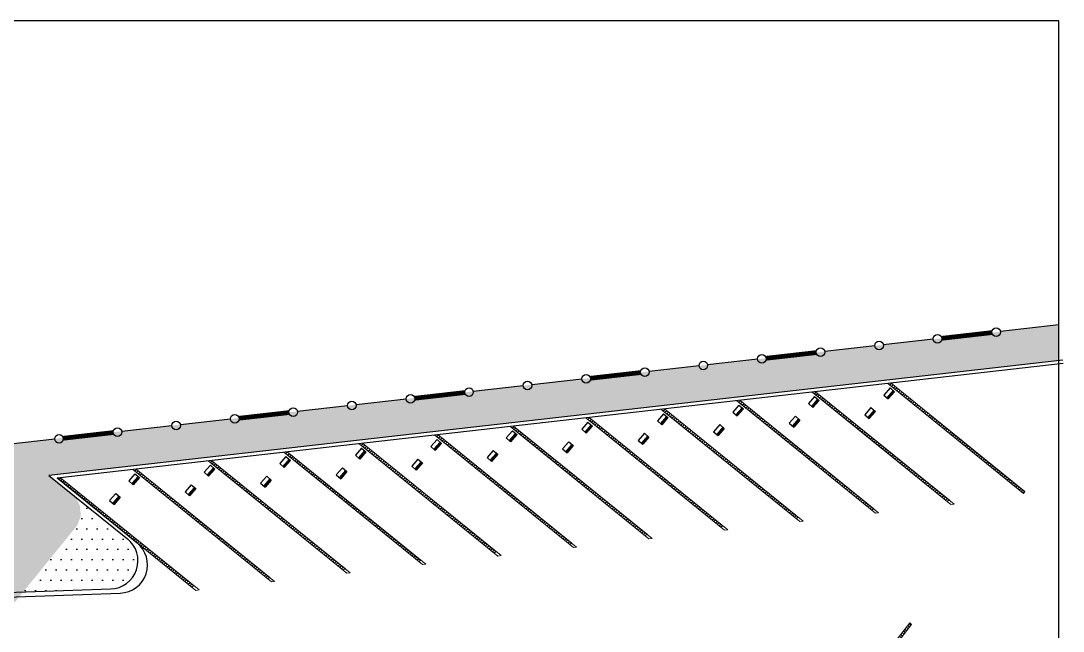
# Model space of a CAD drawing. Extents: x 506 to 706, y 928 to 1038.
# Drawn here: x 662.13 to 706.33, y 979.3 to 1005.2 of the extents above; entities that cross this region are included whole.
import ezdxf

# ---------------------------------------------------------------- set-up
doc = ezdxf.new("R2010")
doc.units = 0
doc.header["$LTSCALE"] = 3
doc.header["$MEASUREMENT"] = 0
doc.layers.get('0').update_dxf_attribs({"color": 3, "linetype": 'CONTINUOUS'})
for name, color, linetype in [('BARDA-REJA', 160, 'CONTINUOUS'), ('CAJON', 37, 'CONTINUOUS'), ('HAYCH', 30, 'CONTINUOUS'), ('LIN-ESCALERA', 41, 'CONTINUOUS'), ('TOPE', 200, 'CONTINUOUS')]:
    doc.layers.add(name, color=color, linetype=linetype)
doc.layers.add('ED_GEN', color=7, linetype='CONTINUOUS', lineweight=13)
pattern_1 = [(0, (1271.9695, 616.589), (0.21875, 0.4375), [0, -0.4375])]

msp = doc.modelspace()

# ---------------------------------------------------------------- hatches: boundary and pattern name
at = {"layer": 'CAJON'}
h = msp.add_hatch(dxfattribs=at)
h.set_pattern_fill('ANSI31', color=256, scale=0.75, angle=355, style=0)
h.set_pattern_definition([(40, (1375.11344, 628.33296), (-0.060261338, 0.071816667), [])])
h.paths.add_polyline_path([(699.039, 989.827), (698.899, 989.811), (704.649, 985.147), (704.712, 985.225)])
h = msp.add_hatch(dxfattribs=at)
h.set_pattern_fill('ANSI31', color=256, scale=0.75, angle=355, style=0)
h.set_pattern_definition([(40, (1371.91168, 627.96841), (-0.060261338, 0.071816667), [])])
h.paths.add_polyline_path([(695.837, 989.462), (695.698, 989.446), (701.447, 984.783), (701.51, 984.861)])
h = msp.add_hatch(dxfattribs=at)
h.set_pattern_fill('ANSI31', color=256, scale=0.75, angle=355, style=0)
h.set_pattern_definition([(40, (1368.709925, 627.60386), (-0.060261338, 0.071816667), [])])
h.paths.add_polyline_path([(692.635, 989.097), (692.496, 989.082), (698.246, 984.418), (698.309, 984.496)])
h = msp.add_hatch(dxfattribs=at)
h.set_pattern_fill('ANSI31', color=256, scale=0.75, angle=355, style=0)
h.set_pattern_definition([(40, (1362.30641, 626.87475), (-0.060261338, 0.071816667), [])])
h.paths.add_polyline_path([(686.232, 988.368), (686.092, 988.353), (691.842, 983.689), (691.905, 983.767)])
h = msp.add_hatch(dxfattribs=at)
h.set_pattern_fill('ANSI31', color=256, scale=0.75, angle=355, style=0)
h.set_pattern_definition([(40, (1365.50817, 627.2393), (-0.060261338, 0.071816667), [])])
h.paths.add_polyline_path([(689.433, 988.733), (689.294, 988.717), (695.044, 984.054), (695.107, 984.131)])
h = msp.add_hatch(dxfattribs=at)
h.set_pattern_fill('ANSI31', color=256, scale=0.75, angle=355, style=0)
h.set_pattern_definition([(40, (1359.10465, 626.5102), (-0.060261338, 0.071816667), [])])
h.paths.add_polyline_path([(683.03, 988.004), (682.891, 987.988), (688.64, 983.325), (688.703, 983.402)])
h = msp.add_hatch(dxfattribs=at)
h.set_pattern_fill('ANSI31', color=256, scale=0.75, angle=355, style=0)
h.set_pattern_definition([(40, (1355.90289, 626.14565), (-0.060261338, 0.071816667), [])])
h.paths.add_polyline_path([(679.828, 987.639), (679.689, 987.623), (685.439, 982.96), (685.502, 983.038)])
h = msp.add_hatch(dxfattribs=at)
h.set_pattern_fill('ANSI31', color=256, scale=0.75, angle=355, style=0)
h.set_pattern_definition([(40, (1352.70113, 625.7811), (-0.060261338, 0.071816667), [])])
h.paths.add_polyline_path([(676.626, 987.275), (676.487, 987.259), (682.237, 982.596), (682.3, 982.673)])
h = msp.add_hatch(dxfattribs=at)
h.set_pattern_fill('ANSI31', color=256, scale=0.75, angle=355, style=0)
h.set_pattern_definition([(40, (1349.49937, 625.41654), (-0.060261338, 0.071816667), [])])
h.paths.add_polyline_path([(673.425, 986.91), (673.285, 986.894), (679.035, 982.231), (679.098, 982.309)])
h = msp.add_hatch(dxfattribs=at)
h.set_pattern_fill('ANSI31', color=256, scale=0.75, angle=355, style=0)
h.set_pattern_definition([(40, (1343.09585, 624.68744), (-0.060261338, 0.071816667), [])])
h.paths.add_polyline_path([(667.021, 986.181), (666.882, 986.165), (672.631, 981.502), (672.694, 981.58)])
h = msp.add_hatch(dxfattribs=at)
h.set_pattern_fill('ANSI31', color=256, scale=0.75, angle=355, style=0)
h.set_pattern_definition([(40, (1346.29761, 625.05199), (-0.060261338, 0.071816667), [])])
h.paths.add_polyline_path([(670.223, 986.546), (670.084, 986.53), (675.833, 981.866), (675.896, 981.944)])
h = msp.add_hatch(dxfattribs=at)
h.set_pattern_fill('ANSI31', color=256, scale=0.75, angle=355, style=0)
h.set_pattern_definition([(40, (1339.87518, 624.33823), (-0.060261338, 0.071816667), [])])
h.paths.add_polyline_path([(663.8, 985.832), (663.661, 985.816), (669.411, 981.153), (669.474, 981.23)])
h = msp.add_hatch(dxfattribs=at)
h.set_pattern_fill('ANSI31', color=256, scale=0.75, angle=85, style=0)
h.set_pattern_definition([(130, (1383.65481, 629.32512), (-0.071816667, -0.060261338), [])])
h.paths.add_polyline_path([(699.83, 979.654), (699.909, 979.593), (696.833, 975.652), (696.755, 975.713)])
at = {"layer": 'HAYCH'}
h = msp.add_hatch(dxfattribs=at)
h.set_pattern_fill('DOTS', color=256, scale=7, style=0)
h.set_pattern_definition(pattern_1)
h.paths.add_polyline_path([(706.148, 992.297), (654.967, 986.49), (655.103, 984.975), (660.761, 980.431), (661.164, 980.313), (661.545, 980.347), (661.892, 980.548), (664.546, 983.822), (664.676, 984.205), (664.645, 984.604), (664.51, 984.904), (664.24, 985.179), (663.322, 985.911), (706.148, 990.787)])
h = msp.add_hatch(dxfattribs=at)
h.set_pattern_fill('DOTS', color=256, scale=7, style=0)
h.set_pattern_definition(pattern_1)
h.paths.add_polyline_path([(664.24, 985.179), (665.897, 983.824), (666.794, 983.075), (666.984, 982.791), (667.11, 982.411), (667.057, 982), (666.941, 981.673), (666.636, 981.336), (666.224, 981.135), (665.507, 981.072), (663.798, 981.019), (662.658, 980.977), (662.236, 980.972), (664.315, 983.55), (664.536, 983.803), (664.684, 984.214), (664.642, 984.636)])

# ---------------------------------------------------------------- linework, layer by layer
msp.add_lwpolyline([(706.148, 927.648), (706.148, 1005.204), (505.89, 1005.204), (505.89, 927.648)], close=True)
at = {"layer": 'BARDA-REJA', "const_width": 0.2}
for points in [[(703.313, 991.974), (701.192, 991.732)], [(695.861, 991.125), (693.741, 990.884)], [(688.409, 990.277), (686.289, 990.036)], [(680.958, 989.429), (678.837, 989.187)], [(673.506, 988.58), (671.385, 988.339)], [(666.054, 987.732), (663.933, 987.49)]]:
    msp.add_lwpolyline(points, dxfattribs=at)
at = {"layer": 'CAJON'}
for p, q in [((704.649, 985.147), (704.712, 985.225)), ((699.83, 979.654), (699.909, 979.593))]:
    msp.add_line(p, q, dxfattribs=at)
at = {"layer": 'ED_GEN'}
for p, q in [((698.899, 989.811), (704.649, 985.147)), ((699.039, 989.827), (704.712, 985.225)), ((695.698, 989.446), (701.574, 984.68)), ((695.837, 989.462), (701.713, 984.696)), ((695.837, 989.462), (701.51, 984.861)), ((692.496, 989.082), (698.372, 984.316)), ((692.635, 989.097), (698.309, 984.496)), ((692.635, 989.097), (698.511, 984.332)), ((686.092, 988.353), (691.968, 983.587)), ((686.232, 988.368), (691.905, 983.767)), ((686.232, 988.368), (692.108, 983.603)), ((689.294, 988.717), (695.17, 983.951)), ((689.433, 988.733), (695.107, 984.131)), ((689.433, 988.733), (695.309, 983.967)), ((700.728, 988.456), (704.611, 985.307)), ((682.891, 987.988), (688.767, 983.222)), ((683.03, 988.004), (688.703, 983.402)), ((683.03, 988.004), (688.906, 983.238)), ((697.387, 988.076), (701.271, 984.926)), ((679.689, 987.623), (685.565, 982.858)), ((679.828, 987.639), (685.502, 983.038)), ((679.828, 987.639), (685.704, 982.873)), ((676.487, 987.259), (682.363, 982.493)), ((676.626, 987.275), (682.3, 982.673)), ((676.626, 987.275), (682.502, 982.509)), ((673.285, 986.894), (679.161, 982.128)), ((673.425, 986.91), (679.098, 982.309)), ((673.425, 986.91), (679.301, 982.144)), ((666.882, 986.165), (672.758, 981.399)), ((667.021, 986.181), (672.694, 981.58)), ((667.021, 986.181), (672.897, 981.415)), ((670.084, 986.53), (675.96, 981.764)), ((670.223, 986.546), (675.896, 981.944)), ((670.223, 986.546), (676.099, 981.78)), ((663.68, 985.801), (669.556, 981.035)), ((663.819, 985.817), (669.493, 981.215)), ((663.819, 985.817), (669.695, 981.051)), ((701.713, 984.696), (701.574, 984.68)), ((695.309, 983.967), (695.17, 983.951)), ((698.511, 984.332), (698.372, 984.316)), ((692.108, 983.603), (691.968, 983.587)), ((688.906, 983.238), (688.767, 983.222)), ((685.704, 982.873), (685.565, 982.858)), ((682.502, 982.509), (682.363, 982.493)), ((676.099, 981.78), (675.96, 981.764)), ((679.301, 982.144), (679.161, 982.128)), ((672.897, 981.415), (672.758, 981.399)), ((669.695, 981.051), (669.556, 981.035)), ((696.755, 975.713), (699.83, 979.654)), ((696.833, 975.652), (699.909, 979.593))]:
    msp.add_line(p, q, dxfattribs=at)
at = {"layer": 'LIN-ESCALERA'}
for p, q in [((706.148, 992.297), (703.676, 992.015)), ((700.829, 991.691), (698.708, 991.45)), ((695.861, 991.125), (693.741, 990.884)), ((698.345, 991.408), (696.225, 991.167)), ((706.318, 990.806), (663.322, 985.911)), ((706.335, 990.657), (663.68, 985.801)), ((690.893, 990.56), (688.773, 990.318)), ((693.377, 990.843), (691.257, 990.601)), ((688.409, 990.277), (686.289, 990.036)), ((683.441, 989.711), (681.321, 989.47)), ((685.925, 989.994), (683.805, 989.753)), ((680.958, 989.429), (678.837, 989.187)), ((675.99, 988.863), (673.869, 988.621)), ((678.474, 989.146), (676.353, 988.904)), ((673.506, 988.58), (671.385, 988.339)), ((668.538, 988.014), (666.417, 987.773)), ((671.022, 988.297), (668.901, 988.056)), ((666.054, 987.732), (663.933, 987.49)), ((663.57, 987.449), (661.449, 987.207)), ((663.322, 985.911), (666.654, 983.228)), ((663.675, 985.818), (667.065, 983.05)), ((660.157, 980.903), (665.941, 981.094)), ((660.176, 980.695), (666.351, 980.921))]:
    msp.add_line(p, q, dxfattribs=at)
msp.add_lwpolyline([(703.313, 991.974), (701.192, 991.732)], dxfattribs=at)
for centre in [(701.011, 991.712), (703.495, 991.995), (698.527, 991.429), (693.559, 990.863), (696.043, 991.146), (691.075, 990.58), (686.107, 990.015), (688.591, 990.298), (683.623, 989.732), (678.655, 989.166), (681.139, 989.449), (676.171, 988.884), (671.203, 988.318), (673.687, 988.601), (666.235, 987.752), (668.719, 988.035), (663.752, 987.469)]:
    msp.add_circle(centre, 0.183, dxfattribs=at)
for centre, start, end in [((665.901, 982.293), 271.8881, 51.1642), ((666.307, 982.12), 272.0959, 50.7794)]:
    msp.add_arc(centre, 1.2, start, end, dxfattribs=at)
at = {"layer": 'TOPE'}
for p, q in [((695.792, 989.261), (695.529, 988.959)), ((695.792, 989.261), (695.981, 989.097)), ((698.994, 989.625), (698.731, 989.324)), ((698.731, 989.324), (698.92, 989.159)), ((699.126, 989.51), (698.863, 989.209)), ((699.145, 989.494), (698.882, 989.192)), ((699.163, 989.478), (698.901, 989.176)), ((699.182, 989.461), (698.92, 989.159)), ((698.994, 989.625), (699.182, 989.461)), ((692.584, 988.901), (692.322, 988.599)), ((692.716, 988.786), (692.454, 988.484)), ((692.584, 988.901), (692.773, 988.737)), ((695.529, 988.959), (695.718, 988.795)), ((695.924, 989.146), (695.661, 988.844)), ((695.943, 989.129), (695.68, 988.828)), ((695.962, 989.113), (695.699, 988.811)), ((695.981, 989.097), (695.718, 988.795)), ((698.185, 988.793), (697.922, 988.491)), ((698.185, 988.793), (698.374, 988.629)), ((689.388, 988.532), (689.126, 988.23)), ((689.52, 988.417), (689.258, 988.115)), ((689.539, 988.4), (689.277, 988.099)), ((689.558, 988.384), (689.296, 988.082)), ((689.577, 988.367), (689.314, 988.066)), ((689.388, 988.532), (689.577, 988.367)), ((692.322, 988.599), (692.51, 988.435)), ((692.735, 988.77), (692.473, 988.468)), ((692.754, 988.753), (692.491, 988.452)), ((692.773, 988.737), (692.51, 988.435)), ((694.983, 988.429), (694.721, 988.127)), ((694.983, 988.429), (695.172, 988.264)), ((697.922, 988.491), (698.111, 988.327)), ((698.317, 988.678), (698.054, 988.376)), ((698.336, 988.662), (698.073, 988.36)), ((698.355, 988.645), (698.092, 988.344)), ((698.374, 988.629), (698.111, 988.327)), ((686.181, 988.172), (685.918, 987.87)), ((686.313, 988.057), (686.05, 987.755)), ((686.332, 988.041), (686.069, 987.739)), ((686.35, 988.024), (686.088, 987.722)), ((686.369, 988.008), (686.107, 987.706)), ((686.181, 988.172), (686.369, 988.008)), ((689.126, 988.23), (689.314, 988.066)), ((691.775, 988.069), (691.513, 987.767)), ((691.907, 987.954), (691.645, 987.652)), ((691.926, 987.937), (691.664, 987.636)), ((691.945, 987.921), (691.683, 987.619)), ((691.964, 987.905), (691.701, 987.603)), ((691.775, 988.069), (691.964, 987.905)), ((694.721, 988.127), (694.909, 987.963)), ((695.115, 988.314), (694.853, 988.012)), ((695.134, 988.297), (694.871, 987.995)), ((695.153, 988.281), (694.89, 987.979)), ((695.172, 988.264), (694.909, 987.963)), ((682.979, 987.807), (682.716, 987.506)), ((682.716, 987.506), (682.905, 987.341)), ((683.111, 987.692), (682.848, 987.391)), ((683.13, 987.676), (682.867, 987.374)), ((683.149, 987.66), (682.886, 987.358)), ((683.168, 987.643), (682.905, 987.341)), ((682.979, 987.807), (683.168, 987.643)), ((685.918, 987.87), (686.107, 987.706)), ((688.58, 987.699), (688.317, 987.398)), ((688.712, 987.585), (688.449, 987.283)), ((688.731, 987.568), (688.468, 987.266)), ((688.749, 987.552), (688.487, 987.25)), ((688.768, 987.535), (688.506, 987.234)), ((688.58, 987.699), (688.768, 987.535)), ((691.513, 987.767), (691.701, 987.603)), ((676.581, 987.073), (676.319, 986.772)), ((676.581, 987.073), (676.77, 986.909)), ((679.783, 987.438), (679.521, 987.136)), ((679.521, 987.136), (679.709, 986.972)), ((679.915, 987.323), (679.653, 987.021)), ((679.934, 987.307), (679.671, 987.005)), ((679.953, 987.29), (679.69, 986.989)), ((679.972, 987.274), (679.709, 986.972)), ((679.783, 987.438), (679.972, 987.274)), ((685.372, 987.34), (685.109, 987.038)), ((685.109, 987.038), (685.298, 986.874)), ((685.504, 987.225), (685.241, 986.923)), ((685.523, 987.208), (685.26, 986.907)), ((685.542, 987.192), (685.279, 986.89)), ((685.561, 987.176), (685.298, 986.874)), ((685.372, 987.34), (685.561, 987.176)), ((688.317, 987.398), (688.506, 987.234)), ((673.374, 986.714), (673.111, 986.412)), ((673.506, 986.599), (673.243, 986.297)), ((673.525, 986.582), (673.262, 986.281)), ((673.374, 986.714), (673.562, 986.55)), ((676.319, 986.772), (676.507, 986.608)), ((676.713, 986.959), (676.451, 986.657)), ((676.732, 986.942), (676.47, 986.64)), ((676.751, 986.926), (676.489, 986.624)), ((676.77, 986.909), (676.507, 986.608)), ((678.974, 986.606), (678.712, 986.304)), ((678.974, 986.606), (679.163, 986.442)), ((682.17, 986.975), (681.908, 986.673)), ((681.908, 986.673), (682.096, 986.509)), ((682.302, 986.86), (682.04, 986.558)), ((682.321, 986.844), (682.058, 986.542)), ((682.34, 986.827), (682.077, 986.526)), ((682.359, 986.811), (682.096, 986.509)), ((682.17, 986.975), (682.359, 986.811)), ((670.172, 986.349), (669.909, 986.047)), ((670.304, 986.234), (670.041, 985.932)), ((670.323, 986.218), (670.06, 985.916)), ((670.342, 986.201), (670.079, 985.9)), ((670.361, 986.185), (670.098, 985.883)), ((670.172, 986.349), (670.361, 986.185)), ((673.111, 986.412), (673.3, 986.248)), ((673.543, 986.566), (673.281, 986.264)), ((673.562, 986.55), (673.3, 986.248)), ((675.773, 986.241), (675.51, 985.939)), ((675.773, 986.241), (675.961, 986.077)), ((678.712, 986.304), (678.9, 986.14)), ((679.106, 986.491), (678.844, 986.189)), ((679.125, 986.474), (678.863, 986.173)), ((679.144, 986.458), (678.882, 986.156)), ((679.163, 986.442), (678.9, 986.14)), ((666.97, 985.985), (666.708, 985.683)), ((667.102, 985.87), (666.84, 985.568)), ((667.121, 985.853), (666.858, 985.552)), ((667.14, 985.837), (666.877, 985.535)), ((667.159, 985.82), (666.896, 985.519)), ((666.97, 985.985), (667.159, 985.82)), ((669.909, 986.047), (670.098, 985.883)), ((672.565, 985.881), (672.302, 985.58)), ((672.697, 985.767), (672.434, 985.465)), ((672.716, 985.75), (672.453, 985.448)), ((672.735, 985.734), (672.472, 985.432)), ((672.754, 985.717), (672.491, 985.416)), ((672.565, 985.881), (672.754, 985.717)), ((675.51, 985.939), (675.699, 985.775)), ((675.905, 986.126), (675.642, 985.825)), ((675.923, 986.11), (675.661, 985.808)), ((675.942, 986.093), (675.68, 985.792)), ((675.961, 986.077), (675.699, 985.775)), ((666.708, 985.683), (666.896, 985.519)), ((669.363, 985.517), (669.101, 985.215)), ((669.495, 985.402), (669.233, 985.1)), ((669.514, 985.386), (669.251, 985.084)), ((669.533, 985.369), (669.27, 985.067)), ((669.552, 985.353), (669.289, 985.051)), ((669.363, 985.517), (669.552, 985.353)), ((672.302, 985.58), (672.491, 985.416)), ((666.161, 985.152), (665.899, 984.851)), ((665.899, 984.851), (666.087, 984.686)), ((666.293, 985.037), (666.031, 984.736)), ((666.312, 985.021), (666.05, 984.719)), ((666.331, 985.005), (666.069, 984.703)), ((666.35, 984.988), (666.087, 984.686)), ((666.161, 985.152), (666.35, 984.988)), ((669.101, 985.215), (669.289, 985.051))]:
    msp.add_line(p, q, dxfattribs=at)

doc.saveas('drawing.dxf')
